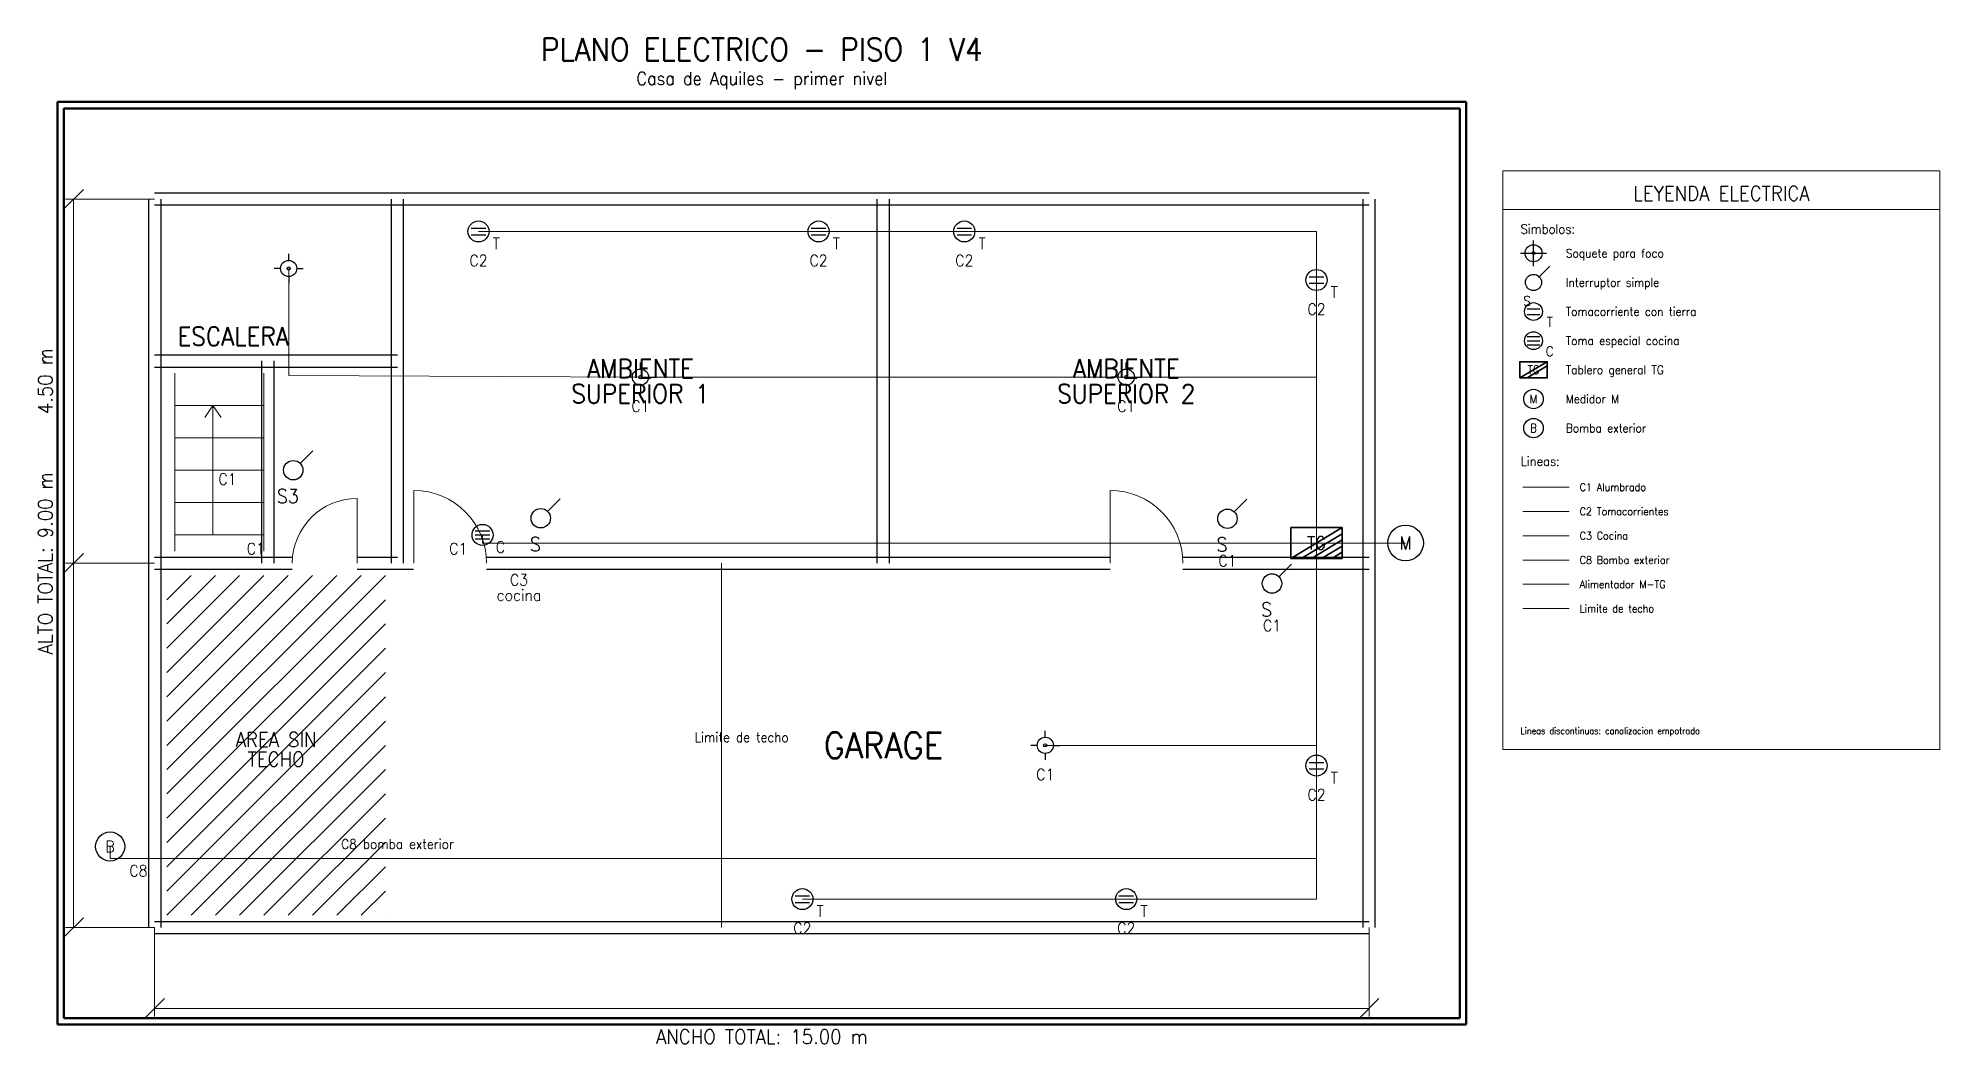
# Model space of a CAD drawing. Header units: metres. Extents: x -1.4 to 22.1, y -1.4 to 11.
import ezdxf
from ezdxf.enums import TextEntityAlignment as Align

# ---------------------------------------------------------------- set-up
doc = ezdxf.new("R2010")
doc.units = ezdxf.units.M
doc.linetypes.add('DASHED', pattern=[19.05, 12.7, -6.35])
for name, color, linetype, lineweight, true_color in [('ARQ_ANOTACIONES', 251, 'CONTINUOUS', 9, 0x555555), ('ARQ_ESCALERAS', 251, 'CONTINUOUS', 13, 0x555555), ('ARQ_TEXTOS', 49, 'CONTINUOUS', 13, 0x444444), ('ARQ_TRAMAS', 253, 'CONTINUOUS', 9, 0x999999), ('ELEC_CIRCUITO_C1', 42, 'CONTINUOUS', 18, 0xcc8a00), ('ELEC_CIRCUITO_C3', 142, 'CONTINUOUS', 18, 0x008cba), ('ELEC_CIRCUITO_C8', 96, 'CONTINUOUS', 18, 0x008000), ('ELEC_COTAS_REF', 8, 'CONTINUOUS', 9, 0x777777), ('ELEC_INTERRUPTORES', 114, 'CONTINUOUS', 25, 0x00a651), ('ELEC_LUMINARIAS', 40, 'CONTINUOUS', 25, 0xffb000), ('ELEC_MEDIDOR', 202, 'CONTINUOUS', 30, 0x8a2be2)]:
    doc.layers.add(name, color=color, linetype=linetype, lineweight=lineweight, true_color=true_color)
for name, color, linetype, lineweight in [('ARQ_MUROS', 7, 'CONTINUOUS', 30), ('ARQ_PUERTAS', 7, 'CONTINUOUS', 18), ('ELEC_CANALIZACION', 134, 'CONTINUOUS', 13), ('ELEC_CIRCUITO_C2', 154, 'CONTINUOUS', 18), ('ELEC_LEYENDA', 7, 'CONTINUOUS', 18), ('ELEC_TABLERO', 12, 'CONTINUOUS', 35), ('ELEC_TEXTOS', 7, 'CONTINUOUS', 13), ('ELEC_TOMACORRIENTES', 152, 'CONTINUOUS', 25), ('MARCO', 7, 'CONTINUOUS', 50)]:
    doc.layers.add(name, color=color, linetype=linetype, lineweight=lineweight)
doc.styles.get("Standard").update_dxf_attribs({"font": 'STANDARD'})

msp = doc.modelspace()

# ---------------------------------------------------------------- linework, layer by layer
at = {"layer": 'ARQ_ESCALERAS'}
for p, q in [((0.25, 4.65), (0.25, 6.85)), ((1.35, 4.65), (1.35, 6.85)), ((0.25, 6.45), (1.35, 6.45)), ((0.62, 6.3), (0.72, 6.45)), ((0.72, 4.85), (0.72, 6.45)), ((0.82, 6.3), (0.72, 6.45)), ((0.25, 6.05), (1.35, 6.05)), ((0.25, 5.65), (1.35, 5.65)), ((0.25, 5.25), (1.35, 5.25)), ((0.25, 4.85), (1.35, 4.85))]:
    msp.add_line(p, q, dxfattribs=at)
at = {"layer": 'ARQ_MUROS'}
for p, q in [((-0.075, 9), (-0.075, 0)), ((15, 9.075), (0, 9.075)), ((0.075, 9), (0.075, 0)), ((2.925, 4.5), (2.925, 9)), ((3.075, 4.5), (3.075, 9)), ((8.925, 4.5), (8.925, 9)), ((9.075, 4.5), (9.075, 9)), ((14.925, 0), (14.925, 9)), ((15.075, 0), (15.075, 9)), ((15, 8.925), (0, 8.925)), ((0, 7.075), (3, 7.075)), ((0, 6.925), (3, 6.925)), ((1.325, 4.5), (1.325, 7)), ((1.475, 4.5), (1.475, 7)), ((0, 4.575), (1.7, 4.575)), ((2.5, 4.575), (3, 4.575)), ((4.1, 4.575), (11.8, 4.575)), ((12.7, 4.575), (15, 4.575)), ((0, 4.425), (1.7, 4.425)), ((2.5, 4.425), (3.199, 4.425)), ((4.1, 4.425), (11.8, 4.425)), ((12.7, 4.425), (15, 4.425)), ((0, 0.075), (15, 0.075)), ((0, -0.075), (15, -0.075))]:
    msp.add_line(p, q, dxfattribs=at)
at = {"layer": 'ARQ_PUERTAS'}
for p, q in [((2.5, 4.5), (2.5, 5.3)), ((3.2, 4.5), (3.2, 5.4)), ((11.8, 4.5), (11.8, 5.4))]:
    msp.add_line(p, q, dxfattribs=at)
for centre, radius, start, end in [((2.5, 4.5), 0.8, 90, 180), ((3.2, 4.5), 0.9, 0, 90), ((11.8, 4.5), 0.9, 0, 90)]:
    msp.add_arc(centre, radius, start, end, dxfattribs=at)
at = {"layer": 'ARQ_TRAMAS'}
for p, q in [((0.15, 4.05), (0.45, 4.35)), ((0.15, 3.75), (0.75, 4.35)), ((0.15, 3.45), (1.05, 4.35)), ((0.15, 3.15), (1.35, 4.35)), ((0.15, 2.85), (1.65, 4.35)), ((0.15, 2.55), (1.95, 4.35)), ((0.15, 2.25), (2.25, 4.35)), ((0.15, 1.95), (2.55, 4.35)), ((0.15, 1.65), (2.85, 4.35)), ((0.15, 1.35), (2.85, 4.05)), ((0.15, 1.05), (2.85, 3.75)), ((0.15, 0.75), (2.85, 3.45)), ((0.15, 0.45), (2.85, 3.15)), ((0.15, 0.15), (2.85, 2.85)), ((0.45, 0.15), (2.85, 2.55)), ((0.75, 0.15), (2.85, 2.25)), ((1.05, 0.15), (2.85, 1.95)), ((1.35, 0.15), (2.85, 1.65)), ((1.65, 0.15), (2.85, 1.35)), ((1.95, 0.15), (2.85, 1.05)), ((2.25, 0.15), (2.85, 0.75)), ((2.55, 0.15), (2.85, 0.45)), ((2.85, 0.15), (2.85, 0.15))]:
    msp.add_line(p, q, dxfattribs=at)
at = {"layer": 'ELEC_CANALIZACION'}
msp.add_line((16.9, 4.24), (17.47, 4.24), dxfattribs=at)
at = {"layer": 'ELEC_CANALIZACION', "linetype": 'DASHED'}
msp.add_line((16.9, 3.94), (17.47, 3.94), dxfattribs=at)
for points in [[(15.45, 4.75), (14.35, 4.75)], [(7, 0), (7, 4.5)]]:
    msp.add_lwpolyline(points, dxfattribs=at)
at = {"layer": 'ELEC_CIRCUITO_C1', "linetype": 'DASHED'}
msp.add_line((16.9, 5.44), (17.47, 5.44), dxfattribs=at)
for points in [[(14.35, 4.75), (14.35, 6.8), (12, 6.8), (6, 6.8), (1.657, 6.822), (1.657, 8.142)], [(14.35, 4.75), (14.35, 2.25), (11, 2.25)]]:
    msp.add_lwpolyline(points, dxfattribs=at)
at = {"layer": 'ELEC_CIRCUITO_C2', "linetype": 'DASHED'}
msp.add_line((16.9, 5.14), (17.47, 5.14), dxfattribs=at)
for points in [[(14.35, 4.75), (14.35, 8), (14.35, 8.6), (10, 8.6), (8.2, 8.6), (4, 8.6)], [(14.35, 4.75), (14.35, 2), (14.35, 0.35), (12, 0.35), (8, 0.35)]]:
    msp.add_lwpolyline(points, dxfattribs=at)
at = {"layer": 'ELEC_CIRCUITO_C3', "linetype": 'DASHED'}
msp.add_line((16.9, 4.84), (17.47, 4.84), dxfattribs=at)
msp.add_lwpolyline([(14.35, 4.75), (10, 4.75), (8, 4.75), (4.05, 4.75), (4.05, 4.85)], dxfattribs=at)
at = {"layer": 'ELEC_CIRCUITO_C8', "linetype": 'DASHED'}
msp.add_line((16.9, 4.54), (17.47, 4.54), dxfattribs=at)
msp.add_lwpolyline([(14.35, 4.75), (14.35, 0.85), (8, 0.85), (3, 0.85), (-0.55, 0.85), (-0.55, 1)], dxfattribs=at)
at = {"layer": 'ELEC_COTAS_REF'}
for p, q in [((-1.12, 8.88), (-0.88, 9.12)), ((-1.12, 8.88), (-0.88, 9.12)), ((0, 9), (-1.1, 9)), ((0, 9), (-1.1, 9)), ((-1, 0), (-1, 9)), ((-1, 4.5), (-1, 9)), ((-1.12, 4.38), (-0.88, 4.62)), ((0, 4.5), (-1.1, 4.5)), ((-1.12, -0.12), (-0.88, 0.12)), ((0, 0), (-1.1, 0)), ((0, 0), (0, -1.1)), ((15, 0), (15, -1.1)), ((-0.12, -1.12), (0.12, -0.88)), ((14.88, -1.12), (15.12, -0.88)), ((0, -1), (15, -1))]:
    msp.add_line(p, q, dxfattribs=at)
at = {"layer": 'ELEC_INTERRUPTORES'}
for p, q in [((17.09, 8.03), (17.23, 8.17)), ((1.792, 5.73), (1.952, 5.89)), ((4.849, 5.136), (5.009, 5.296)), ((13.33, 5.13), (13.49, 5.29)), ((13.88, 4.33), (14.04, 4.49))]:
    msp.add_line(p, q, dxfattribs=at)
for centre, radius in [((17.03, 7.97), 0.1), ((1.712, 5.65), 0.12), ((4.769, 5.056), 0.12), ((13.25, 5.05), 0.12), ((13.8, 4.25), 0.12)]:
    msp.add_circle(centre, radius, dxfattribs=at)
at = {"layer": 'ELEC_LEYENDA'}
msp.add_line((16.65, 8.87), (22.05, 8.87), dxfattribs=at)
msp.add_lwpolyline([(16.65, 9.35), (22.05, 9.35), (22.05, 2.2), (16.65, 2.2), (16.65, 9.35)], dxfattribs=at)
at = {"layer": 'ELEC_LUMINARIAS'}
for p, q in [((17.03, 8.17), (17.03, 8.49)), ((1.656, 8.242), (1.656, 8.322)), ((16.87, 8.33), (17.19, 8.33)), ((1.556, 8.142), (1.476, 8.142)), ((1.656, 8.042), (1.656, 7.962)), ((1.756, 8.142), (1.836, 8.142)), ((6, 6.9), (6, 6.98)), ((12, 6.9), (12, 6.98)), ((5.9, 6.8), (5.82, 6.8)), ((6, 6.7), (6, 6.62)), ((6.1, 6.8), (6.18, 6.8)), ((11.9, 6.8), (11.82, 6.8)), ((12, 6.7), (12, 6.62)), ((12.1, 6.8), (12.18, 6.8)), ((11, 2.35), (11, 2.43)), ((10.9, 2.25), (10.82, 2.25)), ((11, 2.15), (11, 2.07)), ((11.1, 2.25), (11.18, 2.25))]:
    msp.add_line(p, q, dxfattribs=at)
for centre, radius in [((1.656, 8.142), 0.1), ((17.03, 8.33), 0.105), ((17.03, 8.33), 0.018), ((1.656, 8.142), 0.02), ((6, 6.8), 0.1), ((6, 6.8), 0.02), ((12, 6.8), 0.1), ((12, 6.8), 0.02), ((11, 2.25), 0.1), ((11, 2.25), 0.02)]:
    msp.add_circle(centre, radius, dxfattribs=at)
at = {"layer": 'ELEC_MEDIDOR'}
for centre, radius in [((17.03, 6.53), 0.12), ((15.45, 4.75), 0.22)]:
    msp.add_circle(centre, radius, dxfattribs=at)
at = {"layer": 'ELEC_TABLERO'}
for p, q in [((16.86, 6.79), (17.2, 6.99)), ((16.95, 6.79), (17.2, 6.94)), ((14.033, 4.56), (14.667, 4.94)), ((14.667, 4.56), (14.667, 4.94)), ((14.16, 4.56), (14.667, 4.864)), ((14.287, 4.56), (14.667, 4.788)), ((14.413, 4.56), (14.667, 4.712)), ((14.033, 4.56), (14.667, 4.56)), ((14.54, 4.56), (14.667, 4.636))]:
    msp.add_line(p, q, dxfattribs=at)
for points in [[(16.86, 6.79), (17.2, 6.79), (17.2, 6.99), (16.86, 6.99), (16.86, 6.79)], [(14.033, 4.56), (14.667, 4.56), (14.667, 4.94), (14.033, 4.94), (14.033, 4.56)]]:
    msp.add_lwpolyline(points, dxfattribs=at)
at = {"layer": 'ELEC_TOMACORRIENTES'}
for p, q in [((3.91, 8.64), (4.09, 8.64)), ((3.91, 8.56), (4.09, 8.56)), ((8.11, 8.64), (8.29, 8.64)), ((8.11, 8.56), (8.29, 8.56)), ((9.91, 8.64), (10.09, 8.64)), ((9.91, 8.56), (10.09, 8.56)), ((14.26, 8.04), (14.44, 8.04)), ((14.26, 7.96), (14.44, 7.96)), ((16.95, 7.645), (17.11, 7.645)), ((16.95, 7.575), (17.11, 7.575)), ((16.95, 7.3), (17.11, 7.3)), ((16.95, 7.25), (17.11, 7.25)), ((16.95, 7.2), (17.11, 7.2)), ((3.96, 4.9), (4.14, 4.9)), ((3.96, 4.85), (4.14, 4.85)), ((3.96, 4.8), (4.14, 4.8)), ((14.26, 2.04), (14.44, 2.04)), ((14.26, 1.96), (14.44, 1.96)), ((7.91, 0.39), (8.09, 0.39)), ((7.91, 0.31), (8.09, 0.31)), ((11.91, 0.39), (12.09, 0.39)), ((11.91, 0.31), (12.09, 0.31))]:
    msp.add_line(p, q, dxfattribs=at)
for centre, radius in [((4, 8.6), 0.13), ((8.2, 8.6), 0.13), ((10, 8.6), 0.13), ((14.35, 8), 0.13), ((17.03, 7.61), 0.11), ((17.03, 7.25), 0.11), ((17.03, 6.17), 0.12), ((4.05, 4.85), 0.13), ((14.35, 2), 0.13), ((-0.55, 1), 0.18), ((8, 0.35), 0.13), ((12, 0.35), 0.13)]:
    msp.add_circle(centre, radius, dxfattribs=at)
at = {"layer": 'MARCO'}
for p, q in [((16.2, 10.2), (-1.2, 10.2)), ((-1.2, 10.2), (-1.2, -1.2)), ((16.12, 10.12), (-1.12, 10.12)), ((-1.12, 10.12), (-1.12, -1.12)), ((16.12, -1.12), (16.12, 10.12)), ((16.2, -1.2), (16.2, 10.2)), ((-1.12, -1.12), (16.12, -1.12)), ((-1.2, -1.2), (16.2, -1.2))]:
    msp.add_line(p, q, dxfattribs=at)

# ---------------------------------------------------------------- texts
at = {"layer": 'ARQ_ANOTACIONES'}
for s, p in [('AREA SIN', (1.5, 2.321)), ('TECHO', (1.5, 2.079))]:
    msp.add_text(s, height=0.18, dxfattribs=at).set_placement(p, align=Align.MIDDLE_CENTER)
at = {"layer": 'ARQ_TEXTOS'}
for s, height, p in [('ESCALERA', 0.23, (0.969, 7.304)), ('AMBIENTE', 0.23, (6, 6.905)), ('AMBIENTE', 0.23, (12, 6.905)), ('SUPERIOR 1', 0.23, (6, 6.595)), ('SUPERIOR 2', 0.23, (12, 6.595)), ('GARAGE', 0.32, (9, 2.25))]:
    msp.add_text(s, height=height, dxfattribs=at).set_placement(p, align=Align.MIDDLE_CENTER)
at = {"layer": 'ELEC_COTAS_REF'}
for s, p in [('4.50 m', (-1.35, 6.75)), ('ALTO TOTAL: 9.00 m', (-1.35, 4.5))]:
    msp.add_text(s, height=0.18, rotation=90, dxfattribs=at).set_placement(p, align=Align.MIDDLE_CENTER)
msp.add_text('ANCHO TOTAL: 15.00 m', height=0.18, dxfattribs=at).set_placement((7.5, -1.35), align=Align.MIDDLE_CENTER)
at = {"layer": 'ELEC_INTERRUPTORES'}
for s, height, p in [('S', 0.12, (16.95, 7.74)), ('S3', 0.1733, (1.645, 5.33)), ('S', 0.173, (4.702, 4.736)), ('S', 0.173, (13.183, 4.73)), ('S', 0.173, (13.733, 3.93))]:
    msp.add_text(s, height=height, dxfattribs=at).set_placement(p, align=Align.MIDDLE_CENTER)
at = {"layer": 'ELEC_TEXTOS'}
for s, height, p in [('PLANO ELECTRICO - PISO 1 V4', 0.28, (7.5, 10.85)), ('Casa de Aquiles - primer nivel', 0.16, (7.5, 10.49)), ('LEYENDA ELECTRICA', 0.18, (19.35, 9.07)), ('C2', 0.14, (4, 8.24)), ('C2', 0.14, (8.2, 8.24)), ('C2', 0.14, (10, 8.24)), ('C2', 0.14, (14.35, 7.64)), ('TG', 0.105, (17.03, 6.89)), ('M', 0.105, (17.03, 6.53)), ('C1', 0.14, (6, 6.44)), ('C1', 0.14, (12, 6.44)), ('B', 0.105, (17.03, 6.17)), ('C1', 0.14, (0.9, 5.54)), ('C1', 0.14, (1.25, 4.68)), ('C1', 0.14, (3.75, 4.68)), ('TG', 0.16, (14.35, 4.75)), ('M', 0.16, (15.45, 4.75)), ('C1', 0.14, (13.25, 4.53)), ('C3', 0.14, (4.5, 4.294)), ('cocina', 0.14, (4.5, 4.105)), ('C1', 0.14, (13.8, 3.73)), ('Limite de techo', 0.12, (7.25, 2.35)), ('C1', 0.14, (11, 1.89)), ('C2', 0.14, (14.35, 1.64)), ('B', 0.14, (-0.55, 1)), ('C8 bomba exterior', 0.12, (3, 1.03)), ('C8', 0.14, (-0.2, 0.7)), ('C2', 0.14, (8, -0.01)), ('C2', 0.14, (12, -0.01))]:
    msp.add_text(s, height=height, dxfattribs=at).set_placement(p, align=Align.MIDDLE_CENTER)
for s, height, p in [('Simbolos:', 0.115, (16.87, 8.63)), ('Soquete para foco', 0.105, (17.43, 8.33)), ('Interruptor simple', 0.105, (17.43, 7.97)), ('Tomacorriente con tierra', 0.105, (17.43, 7.61)), ('Toma especial cocina', 0.105, (17.43, 7.25)), ('Tablero general TG', 0.105, (17.43, 6.89)), ('Medidor M', 0.105, (17.43, 6.53)), ('Bomba exterior', 0.105, (17.43, 6.17)), ('Lineas:', 0.115, (16.87, 5.76)), ('C1 Alumbrado', 0.095, (17.6, 5.44)), ('C2 Tomacorrientes', 0.095, (17.6, 5.14)), ('C3 Cocina', 0.095, (17.6, 4.84)), ('C8 Bomba exterior', 0.095, (17.6, 4.54)), ('Alimentador M-TG', 0.095, (17.6, 4.24)), ('Limite de techo', 0.095, (17.6, 3.94)), ('Lineas discontinuas: canalizacion empotrada', 0.08, (16.87, 2.43))]:
    msp.add_text(s, height=height, dxfattribs=at).set_placement(p, align=Align.MIDDLE_LEFT)
at = {"layer": 'ELEC_TOMACORRIENTES'}
for s, height, p in [('T', 0.14, (4.22, 8.45)), ('T', 0.14, (8.42, 8.45)), ('T', 0.14, (10.22, 8.45)), ('T', 0.14, (14.57, 7.85)), ('T', 0.12, (17.23, 7.48)), ('C', 0.12, (17.23, 7.12)), ('C', 0.14, (4.27, 4.7)), ('T', 0.14, (14.57, 1.85)), ('T', 0.14, (8.22, 0.2)), ('T', 0.14, (12.22, 0.2))]:
    msp.add_text(s, height=height, dxfattribs=at).set_placement(p, align=Align.MIDDLE_CENTER)

doc.saveas('drawing.dxf')
